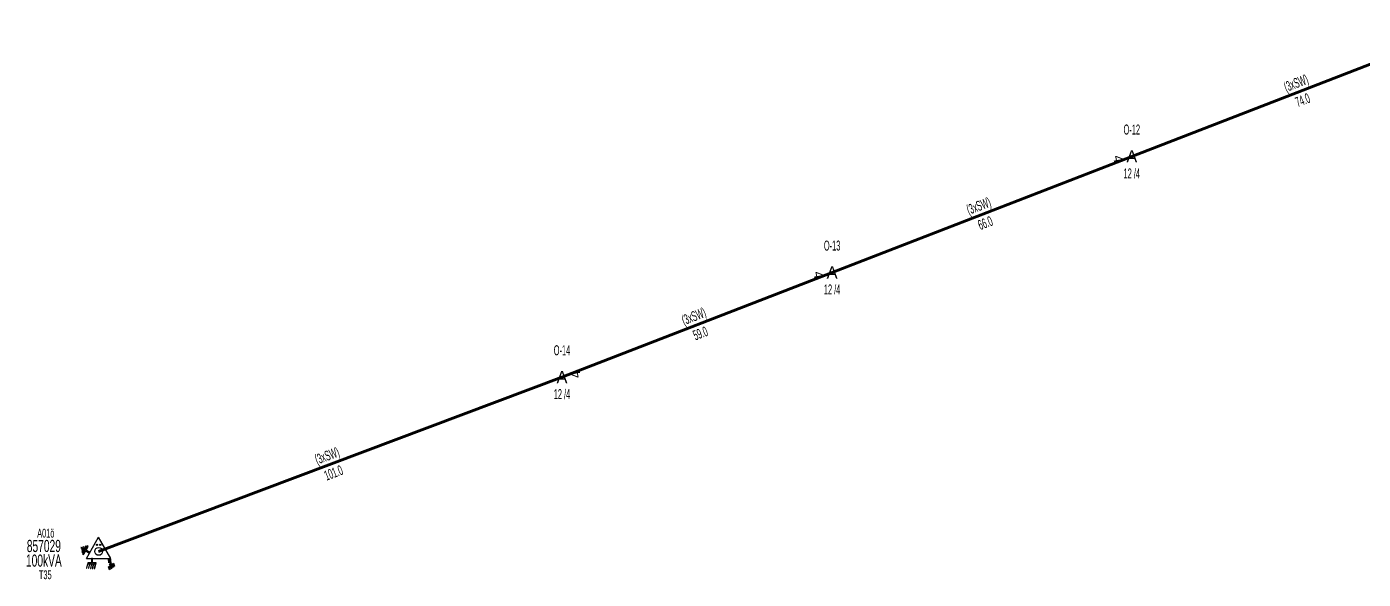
# Model space of a CAD drawing. Header units: millimetres. Extents: x 542876 to 548433, y 4216806 to 4221056.
# Drawn here: x 543143.3 to 543417.3, y 4218967.7 to 4219081 of the extents above; entities that cross this region are included whole.
import ezdxf
from ezdxf.enums import TextEntityAlignment as Align

# ---------------------------------------------------------------- set-up
doc = ezdxf.new("R2010")
doc.units = ezdxf.units.MM
for name, color, linetype, lineweight in [('DIREK_ENH_MEVCUT', 6, 'Continuous', 25), ('HAT_ENH_HAVAI_MEVCUT', 6, 'Continuous', 70), ('TRAFO_MEVCUT', 5, 'Continuous', 30), ('TRAFO_TADILAT_BYSK', 5, 'Continuous', 30)]:
    doc.layers.add(name, color=color, linetype=linetype, lineweight=lineweight)
doc.styles.add('Direk', font='B_CAD')
doc.styles.get("Standard").update_dxf_attribs({"font": 'Arial'})

# ---------------------------------------------------------------- blocks, each defined once
blk = doc.blocks.new('MEV_DIREK_OZEL')
h = blk.add_hatch(color=32)
h.paths.add_polyline_path([(-2.12, 1), (-2.34, 1.12), (-3.29, -0.52), (-3.08, -0.65), (-2.65, 0.09), (-1.88, -0.36), (-1.78, -0.19), (-2.55, 0.26)])
h.paths.add_polyline_path([(-3.44, -0.15), (-3.31, -0.22), (-2.59, 1.01), (-2.72, 1.09)])
h.paths.add_polyline_path([(-3.52, 0.32), (-3.39, 0.24), (-3.03, 0.85), (-3.16, 0.92)])
h.paths.add_polyline_path([(-3.56, 0.84), (-3.64, 0.71), (-3.51, 0.63), (-3.43, 0.76)])
h.paths.add_polyline_path([(-1.49, -2.34), (-2.24, -2.34), (-2.5, -3.47), (-2.4, -3.47), (-2.19, -2.54), (-1.89, -2.54), (-2.1, -3.47), (-2, -3.47), (-1.79, -2.54), (-1.49, -2.54), (-1.7, -3.48), (-1.6, -3.48), (-1.39, -2.54), (-1.09, -2.54), (-1.3, -3.48), (-1.2, -3.48), (-0.99, -2.54), (-0.69, -2.55), (-0.9, -3.48), (-0.8, -3.48), (-0.54, -2.35), (-1.29, -2.34), (-1.29, -1.44), (-1.49, -1.44)])
at = {"layer": 'TRAFO_MEVCUT'}
for points in [[(2.4, -1.57), (2.17, -1.92), (2.12, -1.44), (1.99, -1.44), (2.06, -2.32), (2.29, -1.96), (2.35, -2.67), (2.14, -2.67), (2.44, -2.87), (2.45, -2.86), (2.69, -2.49), (2.49, -2.63)], [(2.4, -1.57), (2.17, -1.92), (2.12, -1.44), (1.99, -1.44), (2.06, -2.32), (2.29, -1.96), (2.35, -2.67), (2.14, -2.67), (2.44, -2.87), (2.02, -3.19), (2.24, -3.79), (2.3, -3.74), (2.13, -3.26), (2.3, -3.13), (2.48, -3.6), (2.54, -3.56), (2.36, -3.08), (2.54, -2.94), (2.72, -3.42), (2.78, -3.38), (2.6, -2.9), (2.78, -2.76), (2.95, -3.24), (3.01, -3.2), (2.84, -2.72), (3.01, -2.58), (3.19, -3.06), (3.25, -3.01), (3.03, -2.42), (2.45, -2.86), (2.69, -2.49), (2.49, -2.63)], [(3.01, -2.58), (3.19, -3.06), (3.25, -3.01), (3.03, -2.42), (2.45, -2.86), (2.69, -2.49), (2.49, -2.63), (2.4, -1.57), (2.17, -1.92), (2.12, -1.44), (1.99, -1.44), (2.06, -2.32), (2.29, -1.96), (2.35, -2.67), (2.14, -2.67), (2.44, -2.87), (2.02, -3.19), (2.24, -3.79), (2.3, -3.74), (2.13, -3.26), (2.3, -3.13), (2.48, -3.6), (2.54, -3.56), (2.36, -3.08), (2.54, -2.94), (2.72, -3.42), (2.78, -3.38), (2.6, -2.9), (2.78, -2.76), (2.95, -3.24), (3.01, -3.2), (2.84, -2.72)]]:
    blk.add_hatch(color=32, dxfattribs=at).paths.add_polyline_path(points)
at = {"layer": 'TRAFO_MEVCUT', "linetype": 'Continuous'}
for p, q in [((-2.5, -1.44), (0, 2.89)), ((2.5, -1.44), (0, 2.89)), ((-2.5, -1.44), (2.5, -1.44))]:
    blk.add_line(p, q, dxfattribs=at)
at = {"layer": 'TRAFO_MEVCUT', "color": 32, "flags": 128}
blk.add_lwpolyline([(1.99, -1.44), (2.12, -1.44), (2.17, -1.92), (2.4, -1.57), (2.49, -2.63), (2.69, -2.49), (2.45, -2.86), (3.03, -2.42), (3.25, -3.01), (3.19, -3.06), (3.01, -2.58), (2.84, -2.72), (3.01, -3.2), (2.95, -3.24), (2.78, -2.76), (2.6, -2.9), (2.78, -3.38), (2.72, -3.42), (2.54, -2.94), (2.36, -3.08), (2.54, -3.56), (2.48, -3.6), (2.3, -3.13), (2.13, -3.26), (2.3, -3.74), (2.24, -3.79), (2.02, -3.19), (2.44, -2.87), (2.14, -2.67), (2.35, -2.67), (2.29, -1.96), (2.06, -2.32), (1.99, -1.44)], dxfattribs=at)
at = {"layer": 'TRAFO_MEVCUT', "linetype": 'Continuous'}
for centre, radius in [((0, 0), 0.804), ((-0.34, 1.34), 0.12), ((0.34, 1.34), 0.12)]:
    blk.add_circle(centre, radius, dxfattribs=at)
at = {"layer": 'TRAFO_TADILAT_BYSK', "color": 32, "flags": 128}
for points in [[(-3.51, 0.63), (-3.43, 0.76), (-3.56, 0.84), (-3.64, 0.71), (-3.51, 0.63)], [(-3.39, 0.24), (-3.03, 0.85), (-3.16, 0.92), (-3.52, 0.32), (-3.39, 0.24)], [(-3.31, -0.22), (-2.59, 1.01), (-2.72, 1.09), (-3.44, -0.15), (-3.31, -0.22)], [(-1.78, -0.19), (-2.55, 0.26), (-2.12, 1), (-2.34, 1.12), (-3.29, -0.52), (-3.08, -0.65), (-2.65, 0.09), (-1.88, -0.36), (-1.78, -0.19)], [(-1.29, -1.44), (-1.49, -1.44), (-1.49, -2.34), (-2.24, -2.34), (-2.5, -3.47), (-2.4, -3.47), (-2.19, -2.54), (-1.89, -2.54), (-2.1, -3.47), (-2, -3.47), (-1.79, -2.54), (-1.49, -2.54), (-1.7, -3.48), (-1.6, -3.48), (-1.39, -2.54), (-1.09, -2.54), (-1.3, -3.48), (-1.2, -3.48), (-0.99, -2.54), (-0.69, -2.55), (-0.9, -3.48), (-0.8, -3.48), (-0.54, -2.35), (-1.29, -2.34), (-1.29, -1.44)]]:
    blk.add_lwpolyline(points, dxfattribs=at)

msp = doc.modelspace()

# ---------------------------------------------------------------- linework, layer by layer
at = {"layer": 'HAT_ENH_HAVAI_MEVCUT'}
for p, q in [((543438.49112, 4219080.980295), (543369.807462, 4219054.403849)), ((543369.807462, 4219054.403849), (543308.375585, 4219030.617046)), ((543308.375585, 4219030.617046), (543253.007134, 4219009.157601)), ((543253.007134, 4219009.157601), (543158.034, 4218973.427))]:
    msp.add_line(p, q, dxfattribs=at)

# ---------------------------------------------------------------- block references
at = {"layer": 'TRAFO_MEVCUT'}
msp.add_blockref('MEV_DIREK_OZEL', (543158.034, 4218973.427), dxfattribs=at)

# ---------------------------------------------------------------- texts
at = {"layer": 'DIREK_ENH_MEVCUT', "width": 0.53}
for s, p in [('O-12', (543369.807462, 4219059.903849)), ('12 /4', (543369.807462, 4219050.903849)), ('O-13', (543308.375585, 4219036.117046)), ('12 /4', (543308.375585, 4219027.117046)), ('O-14', (543253.007134, 4219014.657601)), ('12 /4', (543253.007134, 4219005.657601))]:
    msp.add_text(s, height=2.05, dxfattribs=at).set_placement(p, align=Align.MIDDLE_CENTER)
at = {"layer": 'DIREK_ENH_MEVCUT', "color": 32, "style": 'Direk'}
for rotation, p in [(280.583357, (543367.055094, 4219053.889585)), (280.592552, (543305.623299, 4219030.10234)), (460.592552, (543255.75942, 4219009.672307))]:
    msp.add_text('4', height=2, rotation=rotation, dxfattribs=at).set_placement(p, align=Align.MIDDLE_CENTER)
at = {"layer": 'DIREK_ENH_MEVCUT', "style": 'Direk'}
for p in [(543369.807462, 4219054.403849), (543308.375585, 4219030.617046), (543253.007134, 4219009.157601)]:
    msp.add_text('A', height=2.5, dxfattribs=at).set_placement(p, align=Align.MIDDLE_CENTER)
at = {"layer": 'HAT_ENH_HAVAI_MEVCUT', "lineweight": 30, "width": 0.53}
for rotation, p in [(381.153441, (543403.842554, 4219068.484797, 271684.903731)), (381.166712, (543338.784603, 4219043.303101, 271654.187792)), (381.185101, (543280.384184, 4219020.679878, 271626.503567)), (380.617202, (543205.221263, 4218992.087861, 271579.017))]:
    msp.add_text('(3xSW)', height=2.05, rotation=rotation, dxfattribs=at).set_placement(p, align=Align.CENTER)
for s, rotation, p in [('74.0', 381.153441, (543404.456028, 4219066.899347, 271684.903731)), ('66.0', 381.166712, (543339.398444, 4219041.717794, 271654.187792)), ('59.0', 381.185101, (543280.998534, 4219019.094768, 271626.503567)), ('101.0', 380.617202, (543205.819871, 4218990.49674, 271579.017))]:
    msp.add_text(s, height=2.05, rotation=rotation, dxfattribs=at).set_placement(p, align=Align.TOP_CENTER)
at = {"layer": 'TRAFO_MEVCUT', "width": 0.6}
for s, height, p in [('A01ö', 1.8, (543147.201588, 4218976.267158)), ('857029', 2.5, (543146.802063, 4218973.292745)), ('100kVA', 2.5, (543146.802063, 4218970.292745))]:
    msp.add_text(s, height=height, dxfattribs=at).set_placement(p, align=Align.CENTER)
msp.add_text('T35', height=1.8, dxfattribs=at).set_placement((543147.091615, 4218969.536974), align=Align.TOP_CENTER)

doc.saveas('drawing.dxf')
